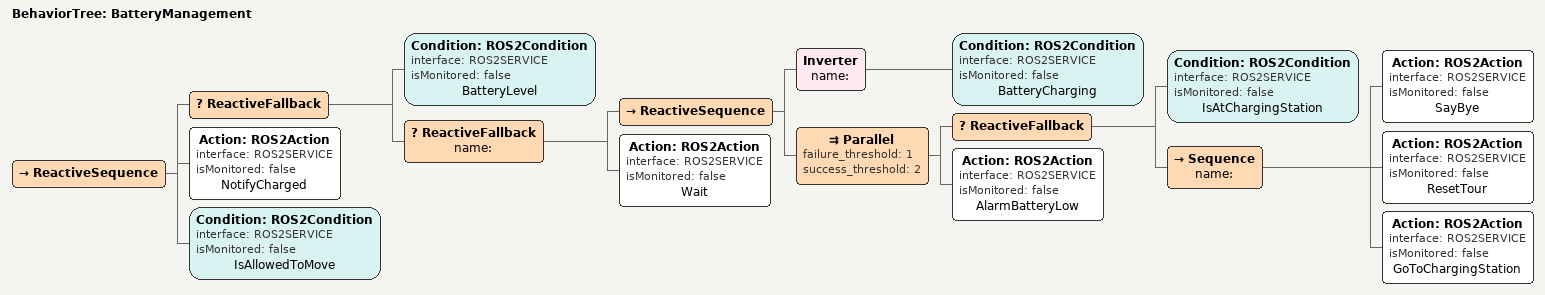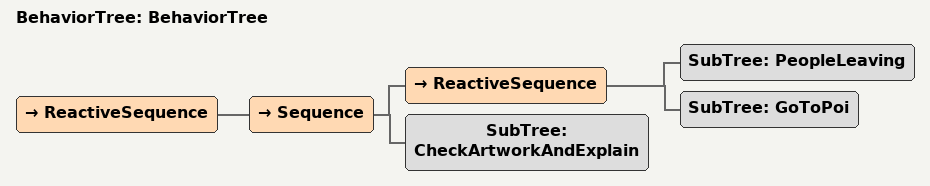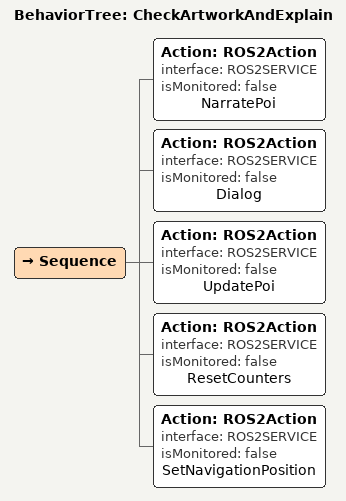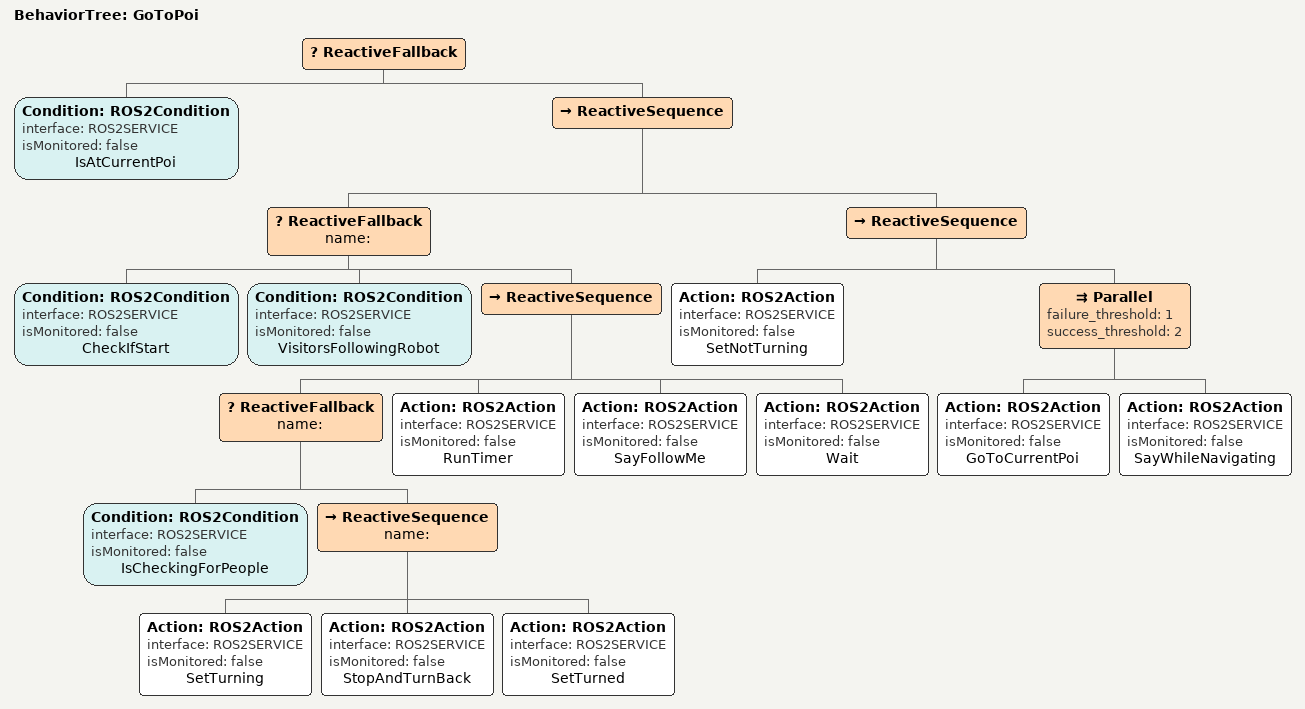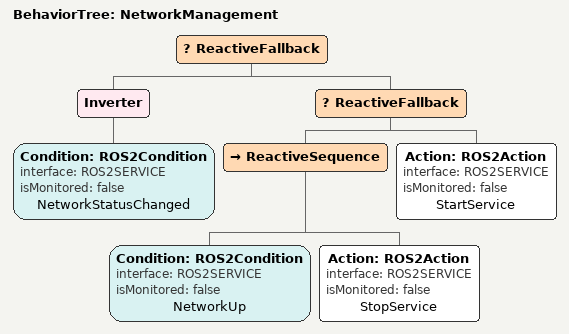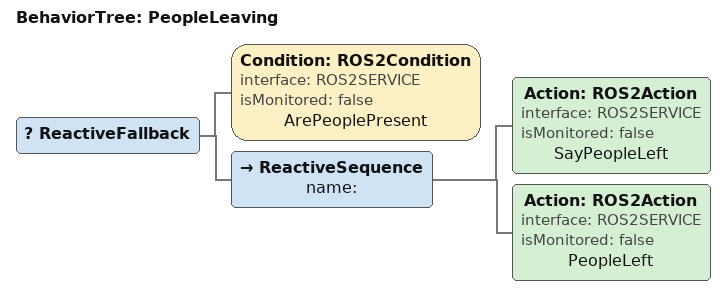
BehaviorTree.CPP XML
<?xml version="1.0"?>
<root main_tree_to_execute="BehaviorTree">
    <BehaviorTree ID="BatteryManagement">
        <ReactiveSequence>
            <ReactiveFallback>
                <Condition ID="ROS2Condition" interface="ROS2SERVICE" isMonitored="false" name="BatteryLevel"/>
                <ReactiveFallback name="">
                    <ReactiveSequence>
                        <Inverter name="">
                            <Condition ID="ROS2Condition" interface="ROS2SERVICE" isMonitored="false" name="BatteryCharging"/>
                        </Inverter>
                        <Parallel failure_threshold="1" success_threshold="2">
                            <ReactiveFallback>
                                <Condition ID="ROS2Condition" interface="ROS2SERVICE" isMonitored="false" name="IsAtChargingStation"/>
                                <Sequence name="">
                                    <Action ID="ROS2Action" interface="ROS2SERVICE" isMonitored="false" name="SayBye"/>
                                    <Action ID="ROS2Action" interface="ROS2SERVICE" isMonitored="false" name="ResetTour"/>
                                    <Action ID="ROS2Action" interface="ROS2SERVICE" isMonitored="false" name="GoToChargingStation"/>
                                </Sequence>
                            </ReactiveFallback>
                            <Action ID="ROS2Action" interface="ROS2SERVICE" isMonitored="false" name="AlarmBatteryLow"/>
                        </Parallel>
                    </ReactiveSequence>
                    <Action ID="ROS2Action" interface="ROS2SERVICE" isMonitored="false" name="Wait"/>
                </ReactiveFallback>
            </ReactiveFallback>
            <Action ID="ROS2Action" interface="ROS2SERVICE" isMonitored="false" name="NotifyCharged"/>
            <Condition ID="ROS2Condition" interface="ROS2SERVICE" isMonitored="false" name="IsAllowedToMove"/>
        </ReactiveSequence>
    </BehaviorTree>
    <BehaviorTree ID="BehaviorTree">
        <ReactiveSequence>
            <Sequence>
                <ReactiveSequence>
                    <SubTree ID="PeopleLeaving"/>
                    <SubTree ID="GoToPoi"/>
                </ReactiveSequence>
                <SubTree ID="CheckArtworkAndExplain"/>
            </Sequence>
        </ReactiveSequence>
    </BehaviorTree>
    <BehaviorTree ID="CheckArtworkAndExplain">
        <Sequence>
            <Action ID="ROS2Action" interface="ROS2SERVICE" isMonitored="false" name="NarratePoi"/>
            <Action ID="ROS2Action" interface="ROS2SERVICE" isMonitored="false" name="Dialog"/>
            <Action ID="ROS2Action" interface="ROS2SERVICE" isMonitored="false" name="UpdatePoi"/>
            <Action ID="ROS2Action" interface="ROS2SERVICE" isMonitored="false" name="ResetCounters"/>
            <Action ID="ROS2Action" interface="ROS2SERVICE" isMonitored="false" name="SetNavigationPosition"/>
        </Sequence>
    </BehaviorTree>
    <BehaviorTree ID="GoToPoi">
        <ReactiveFallback>
            <Condition ID="ROS2Condition" interface="ROS2SERVICE" isMonitored="false" name="IsAtCurrentPoi"/>
            <ReactiveSequence>
                <ReactiveFallback name="">
                    <Condition ID="ROS2Condition" interface="ROS2SERVICE" isMonitored="false" name="CheckIfStart"/>
                    <Condition ID="ROS2Condition" interface="ROS2SERVICE" isMonitored="false" name="VisitorsFollowingRobot"/>
                    <ReactiveSequence>
                        <ReactiveFallback name="">
                            <Condition ID="ROS2Condition" interface="ROS2SERVICE" isMonitored="false" name="IsCheckingForPeople"/>
                            <ReactiveSequence name="">
                                <Action ID="ROS2Action" interface="ROS2SERVICE" isMonitored="false" name="SetTurning"/>
                                <Action ID="ROS2Action" interface="ROS2SERVICE" isMonitored="false" name="StopAndTurnBack"/>
                                <Action ID="ROS2Action" interface="ROS2SERVICE" isMonitored="false" name="SetTurned"/>
                            </ReactiveSequence>
                        </ReactiveFallback>
                        <Action ID="ROS2Action" interface="ROS2SERVICE" isMonitored="false" name="RunTimer"/>
                        <Action ID="ROS2Action" interface="ROS2SERVICE" isMonitored="false" name="SayFollowMe"/>
                        <Action ID="ROS2Action" interface="ROS2SERVICE" isMonitored="false" name="Wait"/>
                    </ReactiveSequence>
                </ReactiveFallback>
                <ReactiveSequence>
                    <Action ID="ROS2Action" interface="ROS2SERVICE" isMonitored="false" name="SetNotTurning"/>
                    <Parallel failure_threshold="1" success_threshold="2">
                        <Action ID="ROS2Action" interface="ROS2SERVICE" isMonitored="false" name="GoToCurrentPoi"/>
                        <Action ID="ROS2Action" interface="ROS2SERVICE" isMonitored="false" name="SayWhileNavigating"/>
                    </Parallel>
                </ReactiveSequence>
            </ReactiveSequence>
        </ReactiveFallback>
    </BehaviorTree>
    <BehaviorTree ID="NetworkManagement">
        <ReactiveFallback>
            <Inverter>
                <Condition ID="ROS2Condition" interface="ROS2SERVICE" isMonitored="false" name="NetworkStatusChanged"/>
            </Inverter>
            <ReactiveFallback>
                <ReactiveSequence>
                    <Condition ID="ROS2Condition" interface="ROS2SERVICE" isMonitored="false" name="NetworkUp"/>
                    <Action ID="ROS2Action" interface="ROS2SERVICE" isMonitored="false" name="StopService"/>
                </ReactiveSequence>
                <Action ID="ROS2Action" interface="ROS2SERVICE" isMonitored="false" name="StartService"/>
            </ReactiveFallback>
        </ReactiveFallback>
    </BehaviorTree>
    <BehaviorTree ID="PeopleLeaving">
        <ReactiveFallback>
            <Condition ID="ROS2Condition" interface="ROS2SERVICE" isMonitored="false" name="ArePeoplePresent"/>
            <ReactiveSequence name="">
                <Action ID="ROS2Action" interface="ROS2SERVICE" isMonitored="false" name="SayPeopleLeft"/>
                <Action ID="ROS2Action" interface="ROS2SERVICE" isMonitored="false" name="PeopleLeft"/>
            </ReactiveSequence>
        </ReactiveFallback>
    </BehaviorTree>
</root>
